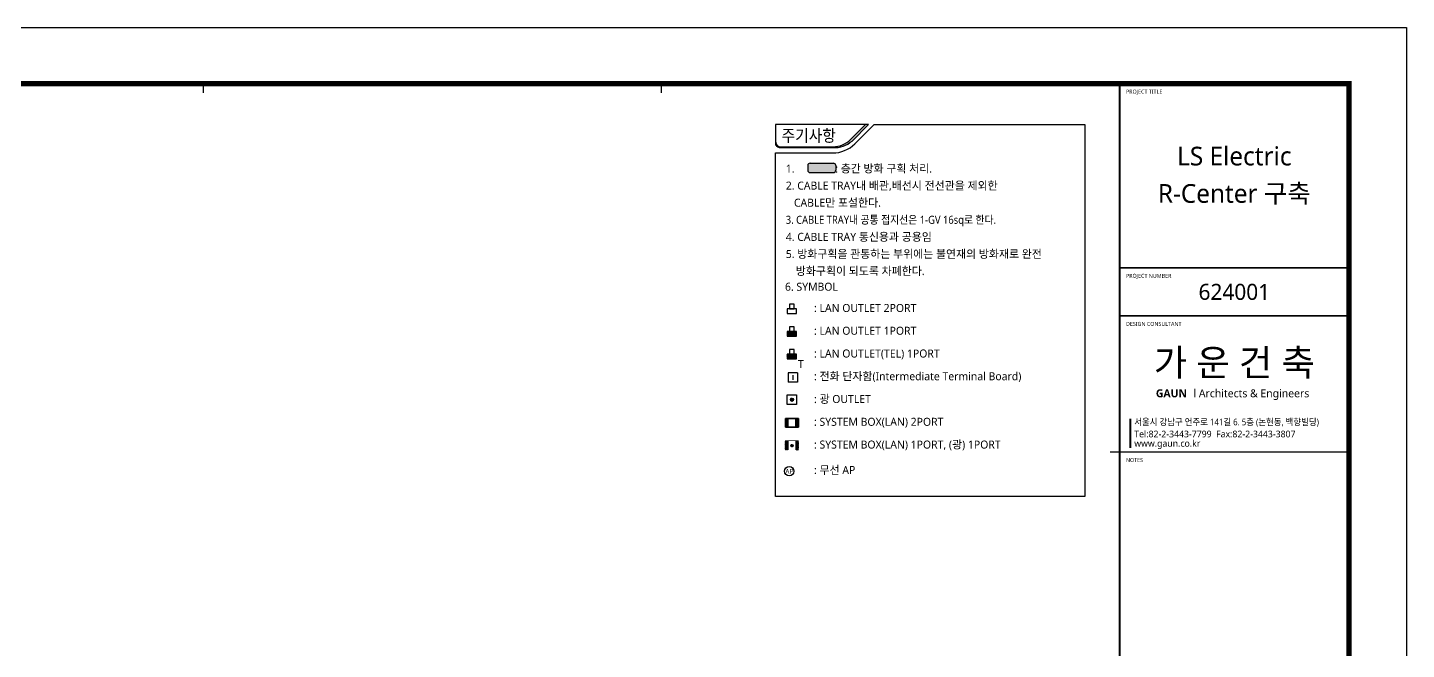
# Model space of a CAD drawing. Header units: millimetres. Extents: x 0 to 84100, y 0 to 59400.
# Drawn here: x 32426 to 84100, y 36105 to 59400 of the extents above; entities that cross this region are included whole.
import ezdxf
from ezdxf.enums import TextEntityAlignment as Align

# ---------------------------------------------------------------- set-up
doc = ezdxf.new("R2010")
doc.units = ezdxf.units.MM
doc.header["$LTSCALE"] = 1000
for name, color, linetype in [('RACEWAY', 6, 'Continuous'), ('S', 4, 'Continuous'), ('SHT', 5, 'Continuous'), ('SYM', 3, 'Continuous'), ('TEXT', 3, 'Continuous'), ('TRAY', 3, 'Continuous'), ('ztemper', 7, 'Continuous')]:
    doc.layers.add(name, color=color, linetype=linetype)
doc.styles.add('GHS', font='malgun.ttf')
doc.styles.add('XR-SHEET$0$XR-SHEET$0$XR-SHEET$0$맑은고딕', font='malgun.ttf')
doc.styles.add('XR-SHEET$0$XR-SHEET$0$XREF-Form$0$맑은고딕', font='malgun.ttf')
doc.styles.add('XR-SHEET$0$XR-SHEET$0$XREF-Form$0$맑은고딕B', font='malgunbd.ttf')

# ---------------------------------------------------------------- blocks, each defined once
blk = doc.blocks.new('XR-FORM-ET', base_point=(461, 408))
at = {"layer": 'SHT', "color": 171}
for p, q in [((78000, 114600), (78000, 113900)), ((112350, 114600), (112350, 113900)), ((146700, 87000), (146000, 87000))]:
    blk.add_line(p, q, dxfattribs=at)
at = {"layer": 'SHT'}
blk.add_lwpolyline([(0, 118800), (168200, 118800), (168200, 0), (0, 0)], close=True, dxfattribs=at)
at = {"layer": 'SHT', "const_width": 400}
blk.add_lwpolyline([(9300, 114600), (163900, 114600), (163900, 4200), (9300, 4200)], close=True, dxfattribs=at)
at = {"layer": 'SHT'}
for points, const_width in [([(146700, 114600), (146700, 4200)], 160), ([(146700, 100800), (163900, 100800)], 114), ([(146700, 97200), (163900, 97200)], 114), ([(146700, 87000), (163900, 87000)], 114)]:
    blk.add_lwpolyline(points, dxfattribs=dict(at, const_width=const_width))
at = {"layer": 'SHT', "color": 7, "const_width": 140}
blk.add_lwpolyline([(147500, 89500), (147500, 87300)], dxfattribs=at)
at = {"layer": 'SHT', "color": 9, "style": 'XR-SHEET$0$XR-SHEET$0$XREF-Form$0$맑은고딕'}
for s, p in [('PROJECT TITLE', (147180, 114000)), ('PROJECT NUMBER', (147180, 100200)), ('DESIGN CONSULTANT', (147180, 96600)), ('NOTES', (147180, 86400))]:
    blk.add_text(s, height=300, dxfattribs=at).set_placement(p, align=Align.MIDDLE_LEFT)
at = {"layer": 'SHT', "color": 3}
for s, height, style, p in [('LS Electric', 1400, 'XR-SHEET$0$XR-SHEET$0$XR-SHEET$0$맑은고딕', (155300, 109174)), ('R-Center 구축', 1400, 'XR-SHEET$0$XR-SHEET$0$XR-SHEET$0$맑은고딕', (155300, 106374)), ('GAUN ', 600, 'XR-SHEET$0$XR-SHEET$0$XREF-Form$0$맑은고딕B', (150686, 91400))]:
    blk.add_text(s, height=height, dxfattribs=dict(at, style=style)).set_placement(p, align=Align.MIDDLE_CENTER)
at = {"layer": 'SHT', "style": 'XR-SHEET$0$XR-SHEET$0$XR-SHEET$0$맑은고딕'}
blk.add_text('624001', height=1200, dxfattribs=at).set_placement((155300, 99000), align=Align.MIDDLE_CENTER)
at = {"layer": 'SHT', "color": 2, "style": 'XR-SHEET$0$XR-SHEET$0$XREF-Form$0$맑은고딕B'}
blk.add_text('가 운 건 축', height=2000, dxfattribs=at).set_placement((155300, 93700), align=Align.MIDDLE_CENTER)
at = {"layer": 'SHT', "color": 7, "style": 'XR-SHEET$0$XR-SHEET$0$XREF-Form$0$맑은고딕'}
blk.add_text('l Architects & Engineers', height=600, dxfattribs=at).set_placement((156577, 91400), align=Align.MIDDLE_CENTER)
at = {"layer": 'SHT', "color": 7, "style": 'XR-SHEET$0$XR-SHEET$0$XREF-Form$0$맑은고딕', "width": 0.9}
blk.add_text('서울시 강남구 언주로 141길 6. 5층 (논현동, 백향빌딩)', height=500, dxfattribs=at).set_placement((147800, 89250), align=Align.MIDDLE_LEFT)
at = {"layer": 'SHT', "color": 7, "style": 'XR-SHEET$0$XR-SHEET$0$XREF-Form$0$맑은고딕'}
for s, p in [('Tel:82-2-3443-7799  Fax:82-2-3443-3807', (147800, 88350)), ('www.gaun.co.kr', (147800, 87650))]:
    blk.add_text(s, height=500, dxfattribs=at).set_placement(p, align=Align.MIDDLE_LEFT)
blk = doc.blocks.new('EE-40-001 전력간선 설비 계통도$0$A$C7BE02C82')
at = {"layer": 'TRAY'}
blk.add_hatch(color=254, dxfattribs=at).paths.add_polyline_path([(-3, 0.5), (-3, -0.5, 0.414214), (-2.5, -1), (2.5, -1, 0.414214), (3, -0.5), (3, 0.5, 0.414214), (2.5, 1), (-2.5, 1, 0.414214)])
at = {"layer": 'TRAY', "color": 6}
for p, q in [((-3, 0.5), (-3, -0.5)), ((-2.5, 1), (2.5, 1)), ((3, 0.5), (3, -0.5)), ((-2.5, -1), (2.5, -1))]:
    blk.add_line(p, q, dxfattribs=at)
for centre, start, end in [((-2.5, 0.5), 90, 180), ((2.5, 0.5), 0, 90), ((-2.5, -0.5), 180, 270), ((2.5, -0.5), 270, 0)]:
    blk.add_arc(centre, 0.5, start, end, dxfattribs=at)
blk = doc.blocks.new('D24')
at = {"layer": 'SYM'}
for points in [[(-125, 125), (-125, 0), (125, 0), (125, 125)], [(-62.5, 250), (-62.5, 125), (62.5, 125), (62.5, 250)]]:
    blk.add_lwpolyline(points, close=True, dxfattribs=at)
blk = doc.blocks.new('C13')
at = {"layer": 'SYM'}
for p, q in [((-100, -1), (1, 100)), ((-99, -12), (12, 99)), ((-99, 12), (-12, 99)), ((-97, -22), (22, 97)), ((-96, -1), (5, 100)), ((-96, 27), (-27, 96)), ((-95, -12), (16, 99)), ((-95, 12), (-8, 99)), ((-94, -32), (32, 94)), ((-93, -22), (26, 97)), ((-92, 27), (-23, 96)), ((-90, -32), (36, 94)), ((-90, -40), (40, 90)), ((-88, 48), (-48, 88)), ((-86, -40), (44, 90)), ((-86, -48), (48, 86)), ((-84, 48), (-44, 88)), ((-82, -48), (52, 86)), ((-81, -56), (56, 81)), ((-77, -56), (60, 81)), ((-75, -63), (63, 75)), ((-71, -63), (67, 75)), ((-69, -69), (69, 69)), ((-65, -69), (73, 69)), ((-62, -75), (75, 62)), ((-58, -75), (79, 62)), ((-55, -80), (80, 55)), ((-51, -80), (84, 55)), ((-47, -84), (84, 47)), ((-43, -84), (88, 47)), ((-39, -88), (88, 39)), ((-35, -88), (92, 39)), ((-30, -92), (92, 30)), ((-26, -92), (96, 30)), ((-20, -94), (94, 20)), ((-16, -94), (98, 20)), ((-9, -95), (95, 9)), ((-5, -95), (99, 9)), ((4, -95), (95, -4)), ((8, -95), (99, -4)), ((18, -94), (94, -18)), ((22, -94), (98, -18)), ((36, -88), (88, -36)), ((40, -88), (92, -36))]:
    blk.add_line(p, q, dxfattribs=at)
blk.add_lwpolyline([(-302, 302), (298, 302), (298, -298), (-302, -298)], close=True, dxfattribs=at)
for centre in [(-2, 2), (2, 2)]:
    blk.add_circle(centre, 97.7, dxfattribs=at)
blk = doc.blocks.new('I10')
at = {"layer": 'SYM'}
for p, q in [((-263, 175), (263, 175)), ((263, 175), (-263, 175))]:
    blk.add_line(p, q, dxfattribs=at)
blk.add_wipeout([(-263, 175), (263, 175), (263, -175), (-263, -175)]).dxf.layer = 'SYM'
h = blk.add_hatch(dxfattribs=at)
h.set_pattern_fill('ANSI31', color=256, scale=100, style=0)
h.set_pattern_definition([(45, (-952.16, 585.042), (-8.83883, 8.83883), [])])
h.paths.add_polyline_path([(-263, 175), (-263, -175), (-158, -175), (-158, 175)])
h.paths.add_polyline_path([(263, -175), (263, 175), (158, 175), (158, -175)])
h.paths.add_polyline_path([(51, -2, 1), (-47, -2, 1)])
for p, q in [((-158, 175), (-158, -175)), ((158, 175), (158, -175))]:
    blk.add_line(p, q, dxfattribs=at)
blk.add_circle((2, -2), 48.8, dxfattribs=at)

msp = doc.modelspace()

# ---------------------------------------------------------------- hatches: boundary and pattern name
at = {"layer": 'SYM'}
msp.add_hatch(color=256, dxfattribs=at).paths.add_polyline_path([(60459, 55127, 0.414214), (60651, 54935), (62610, 54935, 0.195367), (63267, 55207), (63828, 55769), (63941, 55769), (63324, 55151, -0.190352), (62610, 54903), (60651, 54903, -0.263053), (60459, 55012), (60459, 55127)])
h = msp.add_hatch(dxfattribs=at)
h.set_pattern_fill('ANSI31', color=256, scale=50, style=0)
h.set_pattern_definition([(45, (71071.953, 64142.405), (-4.4194174, 4.4194174), [])])
h.paths.add_polyline_path([(60894, 47838), (60894, 48013), (60982, 48013), (61157, 48013), (61244, 48013), (61244, 47838)])
h = msp.add_hatch(dxfattribs=at)
h.set_pattern_fill('ANSI31', color=256, scale=50, style=0)
h.set_pattern_definition([(45, (71071.953, 63289.567), (-4.4194174, 4.4194174), [])])
h.paths.add_polyline_path([(60894, 46985), (60894, 47160), (60982, 47160), (61157, 47160), (61244, 47160), (61244, 46985)])

# ---------------------------------------------------------------- linework, layer by layer
for p, q in [((60930, 46466), (60930, 46116)), ((61280, 46466), (60930, 46466)), ((61280, 46116), (60930, 46116)), ((61105, 46378), (61105, 46203)), ((61280, 46466), (61280, 46116)), ((61314, 44761), (60824, 44761)), ((60824, 44761), (60824, 44434)), ((60824, 44754), (60830, 44761)), ((60824, 44745), (60839, 44761)), ((60824, 44737), (60848, 44761)), ((60824, 44728), (60857, 44761)), ((60824, 44719), (60866, 44761)), ((60824, 44710), (60875, 44761)), ((60824, 44701), (60883, 44761)), ((60824, 44692), (60892, 44761)), ((60824, 44684), (60901, 44761)), ((60824, 44675), (60910, 44761)), ((60824, 44666), (60919, 44761)), ((60824, 44434), (60824, 44761)), ((60824, 44761), (61314, 44761)), ((60824, 44657), (60922, 44755)), ((60824, 44648), (60922, 44746)), ((60824, 44639), (60922, 44737)), ((60824, 44631), (60922, 44729)), ((60824, 44622), (60922, 44720)), ((60824, 44613), (60922, 44711)), ((60824, 44604), (60922, 44702)), ((60824, 44595), (60922, 44693)), ((60824, 44586), (60922, 44684)), ((60824, 44577), (60922, 44676)), ((60824, 44569), (60922, 44667)), ((60824, 44560), (60922, 44658)), ((60824, 44551), (60922, 44649)), ((60824, 44542), (60922, 44640)), ((60824, 44533), (60922, 44631)), ((60824, 44524), (60922, 44623)), ((60824, 44516), (60922, 44614)), ((60824, 44507), (60922, 44605)), ((60824, 44498), (60922, 44596)), ((60824, 44489), (60922, 44587)), ((60824, 44480), (60922, 44578)), ((60824, 44471), (60922, 44569)), ((60824, 44463), (60922, 44561)), ((60824, 44454), (60922, 44552)), ((60824, 44445), (60922, 44543)), ((60824, 44436), (60922, 44534)), ((60831, 44434), (60922, 44525)), ((60839, 44434), (60922, 44516)), ((60848, 44434), (60922, 44508)), ((60857, 44434), (60922, 44499)), ((60866, 44434), (60922, 44490)), ((60875, 44434), (60922, 44481)), ((60884, 44434), (60922, 44472)), ((60892, 44434), (60922, 44463)), ((60901, 44434), (60922, 44455)), ((60910, 44434), (60922, 44446)), ((60922, 44761), (60922, 44434)), ((61216, 44434), (61216, 44761)), ((61216, 44758), (61219, 44761)), ((61216, 44749), (61228, 44761)), ((61216, 44740), (61237, 44761)), ((61216, 44731), (61246, 44761)), ((61216, 44722), (61255, 44761)), ((61216, 44713), (61263, 44761)), ((61216, 44705), (61272, 44761)), ((61216, 44696), (61281, 44761)), ((61216, 44687), (61290, 44761)), ((61216, 44678), (61299, 44761)), ((61216, 44669), (61308, 44761)), ((61216, 44660), (61314, 44758)), ((61216, 44652), (61314, 44750)), ((61216, 44643), (61314, 44741)), ((61216, 44634), (61314, 44732)), ((61216, 44625), (61314, 44723)), ((61216, 44616), (61314, 44714)), ((61216, 44607), (61314, 44705)), ((61216, 44598), (61314, 44697)), ((61216, 44590), (61314, 44688)), ((61216, 44581), (61314, 44679)), ((61216, 44572), (61314, 44670)), ((61216, 44563), (61314, 44661)), ((61216, 44554), (61314, 44652)), ((61216, 44545), (61314, 44644)), ((61216, 44537), (61314, 44635)), ((61216, 44528), (61314, 44626)), ((61216, 44519), (61314, 44617)), ((61216, 44510), (61314, 44608)), ((61216, 44501), (61314, 44599)), ((61216, 44492), (61314, 44590)), ((61216, 44484), (61314, 44582)), ((61216, 44475), (61314, 44573)), ((61216, 44466), (61314, 44564)), ((61216, 44457), (61314, 44555)), ((61216, 44448), (61314, 44546)), ((61216, 44439), (61314, 44537)), ((61219, 44434), (61314, 44529)), ((61228, 44434), (61314, 44520)), ((61237, 44434), (61314, 44511)), ((61246, 44434), (61314, 44502)), ((61255, 44434), (61314, 44493)), ((61264, 44434), (61314, 44484)), ((61272, 44434), (61314, 44476)), ((61281, 44434), (61314, 44467)), ((61290, 44434), (61314, 44458)), ((61299, 44434), (61314, 44449)), ((61308, 44434), (61314, 44440)), ((61314, 44434), (61314, 44761)), ((61314, 44761), (61314, 44434)), ((60824, 44434), (61314, 44434)), ((61314, 44434), (60824, 44434)), ((60919, 44434), (60922, 44437))]:
    msp.add_line(p, q, dxfattribs=at)
for points in [[(60459, 55127, 0.414214), (60651, 54935), (62610, 54935, 0.195367), (63267, 55207), (63828, 55769)], [(60459, 55127, 0.414214), (60651, 54935), (62610, 54935, 0.195367), (63267, 55207), (63828, 55769)], [(63828, 55769), (60459, 55769), (60459, 55127, 0.414214), (60651, 54935), (62610, 54935, 0.195367), (63267, 55207), (63828, 55769)], [(60459, 55127), (60459, 55012, 0.263053), (60651, 54903), (62610, 54903, 0.190352), (63324, 55151)]]:
    msp.add_lwpolyline(points, format="xyb", dxfattribs=at)
for points in [[(63430, 55043), (64156, 55769), (72053, 55769), (72053, 41833), (60459, 41833), (60459, 54704), (62597, 54704)], [(63324, 55151), (63941, 55769), (63828, 55769)]]:
    msp.add_lwpolyline(points, dxfattribs=at)
msp.add_circle((60972, 42779), 175, dxfattribs=at)
msp.add_arc((62604, 55880), 1176, 269.6495, 314.6495, dxfattribs=at)

# ---------------------------------------------------------------- block references
at = {"layer": 'S', "xscale": 0.5, "yscale": 0.5, "zscale": 0.5}
msp.add_blockref('XR-FORM-ET', (231, 204), dxfattribs=at)
at = {"layer": 'SYM', "xscale": 1.400000090400378, "yscale": 1.400000090400378, "zscale": 1.400000090400378}
for p in [(61069, 48691), (61069, 47838), (61069, 46985)]:
    msp.add_blockref('D24', p, dxfattribs=at)
at = {"layer": 'TRAY', "xscale": 174.9999999999999, "yscale": 174.9999999999999, "zscale": 174.9999999999999}
msp.add_blockref('EE-40-001 전력간선 설비 계통도$0$A$C7BE02C82', (62186, 54145), dxfattribs=at)
at = {"layer": 'ztemper', "lineweight": -2, "xscale": 0.5833333581965965, "yscale": 0.5833333581965965, "zscale": 0.5833333581965965}
msp.add_blockref('C13', (61070, 45460), dxfattribs=at)

# ---------------------------------------------------------------- texts
at = {"layer": 'SYM', "style": 'GHS'}
for s, p in [('1.               : 층간 방화 구획 처리.', (60841, 54120)), ('2. CABLE TRAY내 배관,배선시 전선관을 제외한', (60841, 53480)), ('   CABLE만 포설한다.', (60841, 52840)), ('4. CABLE TRAY 통신용과 공용임', (60841, 51560)), ('5. 방화구획을 관통하는 부위에는 불연재의 방화재로 완전 ', (60841, 50920)), ('    방화구획이 되도록 차폐한다.', (60811, 50280)), ('6. SYMBOL', (60811, 49692))]:
    msp.add_text(s, height=300, dxfattribs=at).set_placement(p, align=Align.MIDDLE_LEFT)
at = {"layer": 'SYM', "style": 'GHS', "width": 0.9}
msp.add_text('3. CABLE TRAY내 공통 접지선은 1-GV 16sq로 한다.', height=300, dxfattribs=at).set_placement((60841, 52200), align=Align.MIDDLE_LEFT)
at = {"layer": 'SYM', "style": 'GHS'}
for s, p in [(': LAN OUTLET 2PORT', (61899, 48746)), (': LAN OUTLET 1PORT', (61899, 47893)), (': LAN OUTLET(TEL) 1PORT', (61899, 47040)), ('T', (61293, 46649)), (': 전화 단자함(Intermediate Terminal Board)', (61899, 46188)), (': 광 OUTLET', (61899, 45335)), (': SYSTEM BOX(LAN) 2PORT', (61899, 44482)), (': SYSTEM BOX(LAN) 1PORT, (광) 1PORT', (61899, 43629)), (': 무선 AP', (61899, 42676))]:
    msp.add_text(s, height=300, dxfattribs=at).set_placement(p)
msp.add_text('AP', height=175, dxfattribs=at).set_placement((60972, 42779), align=Align.MIDDLE_CENTER)
at = {"layer": 'TEXT', "style": 'GHS', "width": 0.9}
msp.add_text('주기사항', height=450, dxfattribs=at).set_placement((61701, 55352), align=Align.MIDDLE_CENTER)

# ---------------------------------------------------------------- next in the draw order: block references
at = {"layer": 'RACEWAY', "xscale": 0.933910719719759, "yscale": 0.933910719719759, "zscale": 0.933910719719759}
msp.add_blockref('I10', (61069, 43744), dxfattribs=at)

doc.saveas('drawing.dxf')
